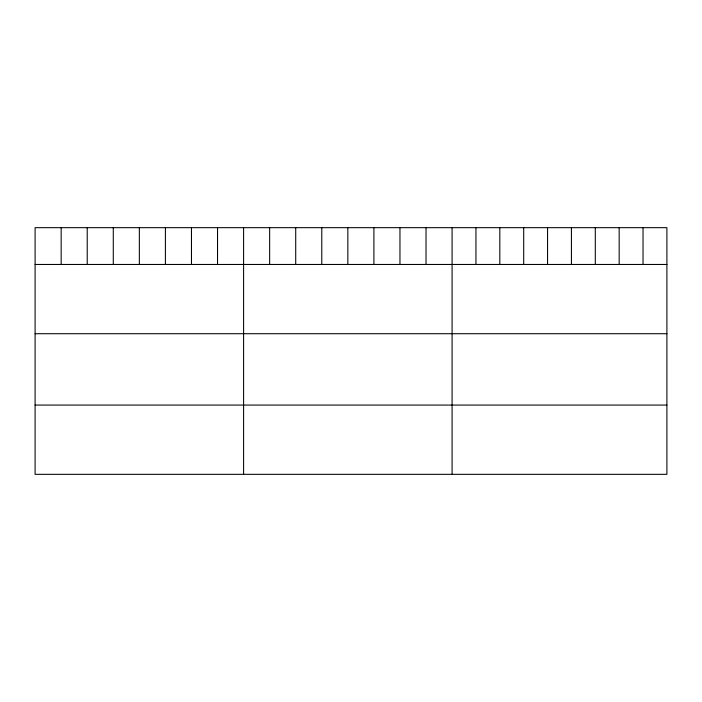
<?xml version="1.0" encoding="UTF-8"?>
<svg xmlns="http://www.w3.org/2000/svg" width="702" height="702" viewBox="0 0 702 702"><rect width="100%" height="100%" fill="white"/><g stroke="black" fill="none" stroke-linecap="round" stroke-linejoin="round"><path stroke-width="1.05" d="M666.9 264.461L666.9 474.333L35.1 474.333L35.1 227.667L666.9 227.667L666.9 264.461L35.1 264.461M35.1 333.713L666.9 333.713M35.1 405.072L666.9 405.072M643.032 227.667L643.032 264.461M619.164 227.667L619.164 264.461M595.296 227.667L595.296 264.461M571.428 227.667L571.428 264.461M547.56 227.667L547.56 264.461M523.692 227.667L523.692 264.461M499.824 227.667L499.824 264.461M475.956 227.667L475.956 264.461M452.088 227.667L452.088 474.333M426.026 227.667L426.026 264.461M399.964 227.667L399.964 264.461M373.903 227.667L373.903 264.461M347.841 227.667L347.841 264.461M321.779 227.667L321.779 264.461M295.717 227.667L295.717 264.461M269.656 227.667L269.656 264.461M243.594 227.667L243.594 474.333M217.532 227.667L217.532 264.461M191.47 227.667L191.47 264.461M165.409 227.667L165.409 264.461M139.347 227.667L139.347 264.461M113.285 227.667L113.285 264.461M87.224 227.667L87.224 264.461M61.162 227.667L61.162 264.461"/></g></svg>
